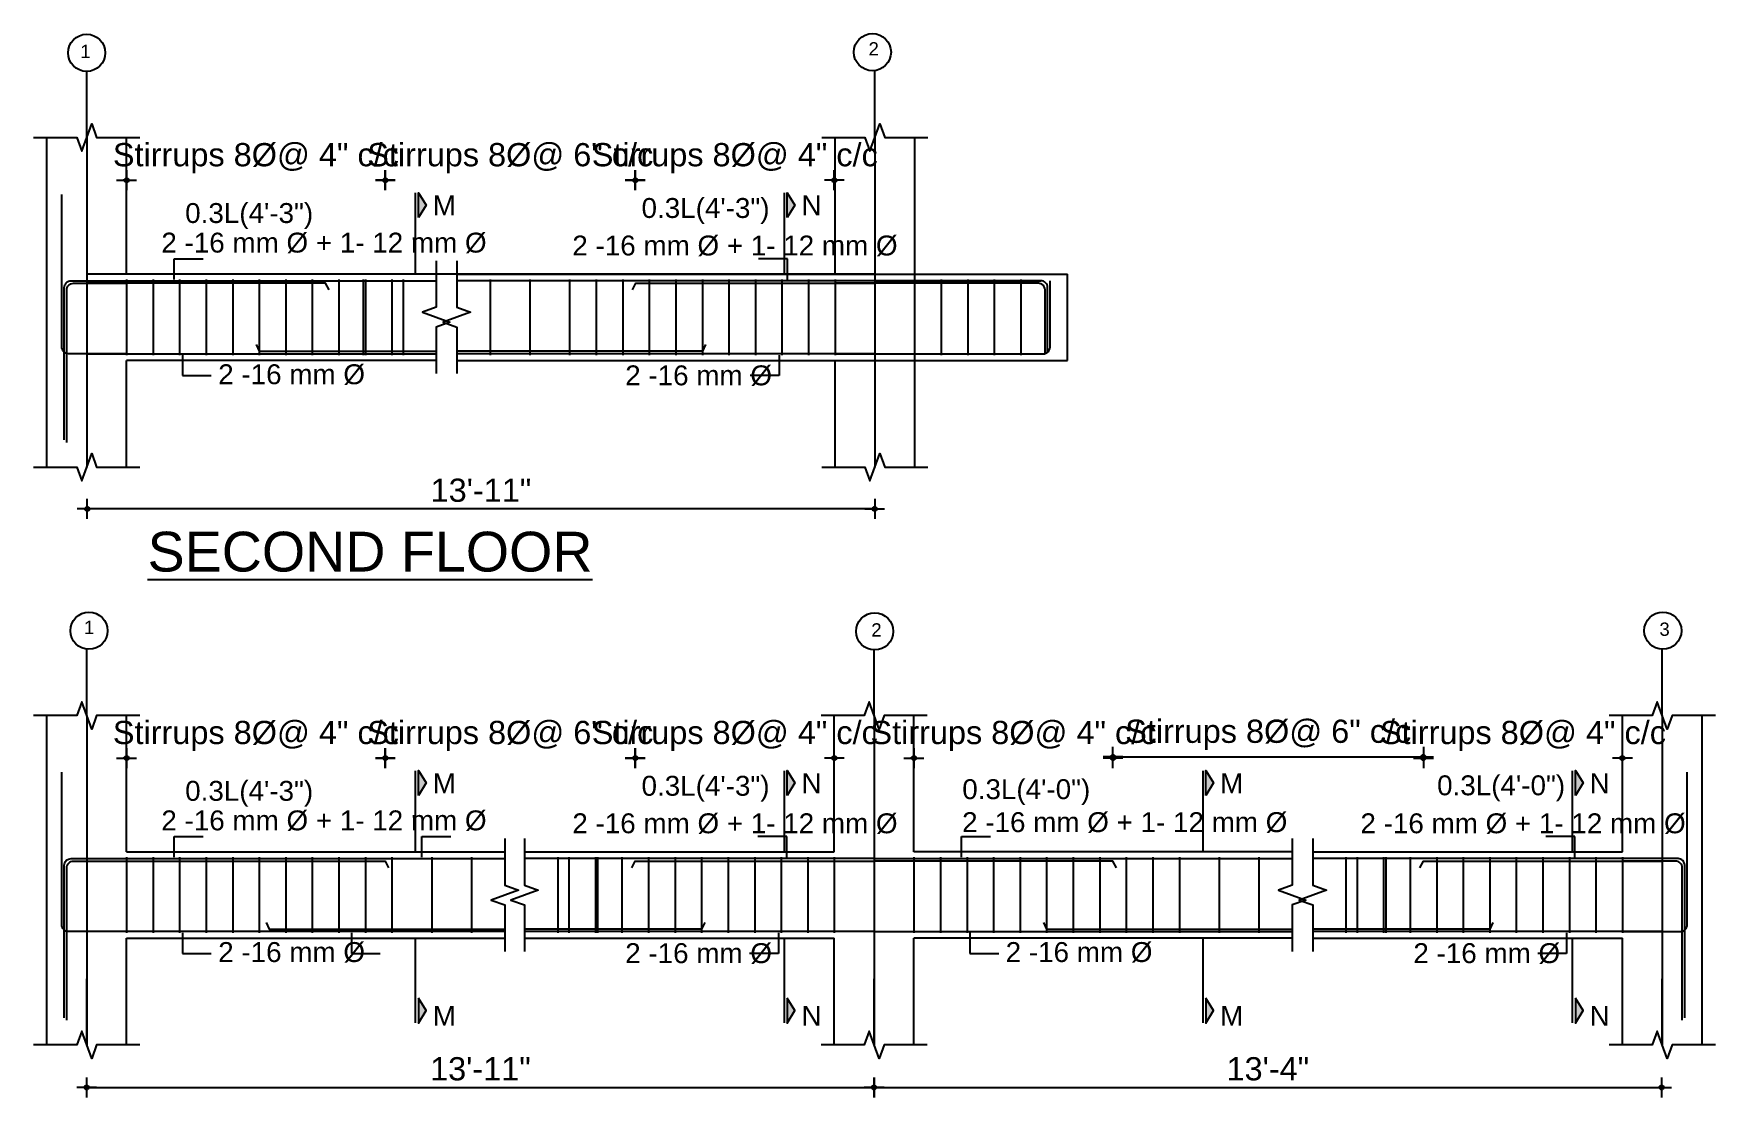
# Model space of a CAD drawing. Header units: inches. Extents: x 10143 to 20474, y -150 to 2442.
# Drawn here: x 14393 to 14900, y 1095 to 1415 of the extents above; entities that cross this region are included whole.
import ezdxf
from ezdxf.enums import TextEntityAlignment as Align

# ---------------------------------------------------------------- set-up
doc = ezdxf.new("R2010")
doc.units = ezdxf.units.IN
doc.header["$LTSCALE"] = 0.5
doc.header["$MEASUREMENT"] = 0
doc.header["$PDMODE"] = 66
doc.layers.add('DIMENSION', color=5, linetype='Continuous')
doc.layers.add('Toilet', color=7, linetype='Continuous', lineweight=25)
doc.styles.add('1.8', font='times.ttf', dxfattribs={"width": 0.8, "height": 6})
doc.styles.add('style1', font='arial.ttf', dxfattribs={"height": 7})
doc.dimstyles.new('1.4', dxfattribs={"dimscale": 0, "dimtxt": 6, "dimasz": 0.5, "dimexe": 2, "dimexo": 9, "dimgap": 2, "dimtad": 1, "dimdec": 0, "dimlfac": 0.5, "dimzin": 3, "dimdsep": 46, "dimlunit": 4, "dimtxsty": '1.8', "dimblk": 'DIM', "dimcen": 3, "dimdle": 3, "dimse1": 1, "dimse2": 1, "dimclrd": 256, "dimclre": 256, "dimclrt": 7, "dimadec": 1, "dimazin": 2, "dimtfac": 1, "dimtdec": 0, "dimtix": 1, "dimtofl": 0, "dimtmove": 2, "dimatfit": 3, "dimldrblk": 'ARW', "dimfxl": 2, "dimfrac": 2, "dimtolj": 2, "dimtzin": 0, "dimarcsym": 0})

# ---------------------------------------------------------------- blocks, each defined once
blk = doc.blocks.new('ARW')
at = {"layer": 'DIMENSION'}
blk.add_lwpolyline([(-0.5, 0, 0, 3, 0), (-5.5, 0, 0, 0, 0), (-0.5, 0, 0, 0, 0)], format="xyseb", dxfattribs=at)
blk = doc.blocks.new('DIM')
at = {"layer": 'DIMENSION'}
h = blk.add_hatch(color=256, dxfattribs=at)
h.paths.add_polyline_path([(0, 1.3), (0, 0), (1.3, 0, 0.414214)])
h.paths.add_polyline_path([(1.3, 0), (0, 0), (0, -1.3, 0.414214)])
h.paths.add_polyline_path([(0, 0), (-1.3, 0, 0.414214), (0, -1.3)])
h.paths.add_polyline_path([(0, 1.3, 0.414214), (-1.3, 0), (0, 0)])
for p, q in [((-6, 0), (6, 0)), ((0, 6), (0, -6))]:
    blk.add_line(p, q, dxfattribs=at)
blk.add_circle((0, 0), 1.28, dxfattribs=at)
blk = doc.blocks.new('*D2567')
at = {"lineweight": -2, "transparency": 16777216}
blk.add_line((14645.86, 1272.16), (14409.51, 1272.16), dxfattribs=at)
at = {"layer": 'Defpoints', "color": 0, "transparency": 16777216}
for p in [(14409.01, 1284.97), (14646.36, 1284.97), (14409.01, 1272.16)]:
    blk.add_point(p, dxfattribs=at)
at = {"lineweight": -2, "transparency": 16777216, "xscale": 0.5, "yscale": 0.5, "zscale": 0.5, "rotation": 180}
blk.add_blockref('DIM', (14409.01, 1272.16), dxfattribs=at)
at = {"lineweight": -2, "transparency": 16777216, "xscale": 0.5, "yscale": 0.5, "zscale": 0.5}
blk.add_blockref('DIM', (14646.36, 1272.16), dxfattribs=at)
at = {"color": 7, "transparency": 16777216, "insert": (14527.68, 1277.74), "char_height": 7, "attachment_point": 5, "style": 'style1'}
blk.add_mtext('\\A2;{\\fArial TUR|b0|i0|c162|p34;13\'-}11{\\fArial TUR|b0|i0|c162|p34;"}', dxfattribs=at)
blk = doc.blocks.new('*D2568')
at = {"lineweight": -2, "transparency": 16777216}
for p, q in [((14420.34, 1197.03), (14419.84, 1197.03)), ((14499.34, 1197.03), (14499.84, 1197.03))]:
    blk.add_line(p, q, dxfattribs=at)
at = {"layer": 'Defpoints', "color": 0, "transparency": 16777216}
for p in [(14498.84, 1197.03), (14420.84, 1185.06), (14498.84, 1180.49)]:
    blk.add_point(p, dxfattribs=at)
at = {"lineweight": -2, "transparency": 16777216, "xscale": 0.5, "yscale": 0.5, "zscale": 0.5}
blk.add_blockref('DIM', (14420.84, 1197.03), dxfattribs=at)
at = {"lineweight": -2, "transparency": 16777216, "xscale": 0.5, "yscale": 0.5, "zscale": 0.5, "rotation": 180}
blk.add_blockref('DIM', (14498.84, 1197.03), dxfattribs=at)
at = {"color": 7, "transparency": 16777216, "insert": (14459.84, 1203.69), "char_height": 7, "attachment_point": 5, "style": 'style1'}
blk.add_mtext('\\A2;Stirrups 8%%C@ 4" c/c', dxfattribs=at)
blk = doc.blocks.new('*D2569')
at = {"lineweight": -2, "transparency": 16777216}
for p, q in [((14498.34, 1197.03), (14497.84, 1197.03)), ((14574.69, 1197.03), (14575.19, 1197.03))]:
    blk.add_line(p, q, dxfattribs=at)
at = {"layer": 'Defpoints', "color": 0, "transparency": 16777216}
for p in [(14574.19, 1197.03), (14498.84, 1180.49), (14574.19, 1165.98)]:
    blk.add_point(p, dxfattribs=at)
at = {"lineweight": -2, "transparency": 16777216, "xscale": 0.5, "yscale": 0.5, "zscale": 0.5}
blk.add_blockref('DIM', (14498.84, 1197.03), dxfattribs=at)
at = {"lineweight": -2, "transparency": 16777216, "xscale": 0.5, "yscale": 0.5, "zscale": 0.5, "rotation": 180}
blk.add_blockref('DIM', (14574.19, 1197.03), dxfattribs=at)
at = {"color": 7, "transparency": 16777216, "insert": (14536.52, 1203.69), "char_height": 7, "attachment_point": 5, "style": 'style1'}
blk.add_mtext('\\A2;Stirrups 8%%C@ 6" c/c', dxfattribs=at)
blk = doc.blocks.new('*D2570')
at = {"lineweight": -2, "transparency": 16777216}
for p, q in [((14573.69, 1197.03), (14573.19, 1197.03)), ((14634.69, 1197.03), (14635.19, 1197.03))]:
    blk.add_line(p, q, dxfattribs=at)
at = {"layer": 'Defpoints', "color": 0, "transparency": 16777216}
for p in [(14634.19, 1197.03), (14634.19, 1183.49), (14574.19, 1165.98)]:
    blk.add_point(p, dxfattribs=at)
at = {"lineweight": -2, "transparency": 16777216, "xscale": 0.5, "yscale": 0.5, "zscale": 0.5}
blk.add_blockref('DIM', (14574.19, 1197.03), dxfattribs=at)
at = {"lineweight": -2, "transparency": 16777216, "xscale": 0.5, "yscale": 0.5, "zscale": 0.5, "rotation": 180}
blk.add_blockref('DIM', (14634.19, 1197.03), dxfattribs=at)
at = {"color": 7, "transparency": 16777216, "insert": (14604.19, 1203.69), "char_height": 7, "attachment_point": 5, "style": 'style1'}
blk.add_mtext('\\A2;Stirrups 8%%C@ 4" c/c', dxfattribs=at)
blk = doc.blocks.new('*D2571')
at = {"lineweight": -2, "transparency": 16777216}
for p, q in [((14657.69, 1197.03), (14657.19, 1197.03)), ((14718.69, 1197.03), (14719.19, 1197.03))]:
    blk.add_line(p, q, dxfattribs=at)
at = {"layer": 'Defpoints', "color": 0, "transparency": 16777216}
for p in [(14658.19, 1197.03), (14658.19, 1183.49), (14718.19, 1165.98)]:
    blk.add_point(p, dxfattribs=at)
at = {"lineweight": -2, "transparency": 16777216, "xscale": 0.5, "yscale": 0.5, "zscale": 0.5}
blk.add_blockref('DIM', (14658.19, 1197.03), dxfattribs=at)
at = {"lineweight": -2, "transparency": 16777216, "xscale": 0.5, "yscale": 0.5, "zscale": 0.5, "rotation": 180}
blk.add_blockref('DIM', (14718.19, 1197.03), dxfattribs=at)
at = {"color": 7, "transparency": 16777216, "insert": (14688.19, 1203.69), "char_height": 7, "attachment_point": 5, "style": 'style1'}
blk.add_mtext('\\A2;Stirrups 8%%C@ 4" c/c', dxfattribs=at)
blk = doc.blocks.new('*D2572')
at = {"lineweight": -2, "transparency": 16777216}
for p, q in [((14811.26, 1197.03), (14810.76, 1197.03)), ((14872.26, 1197.03), (14872.76, 1197.03))]:
    blk.add_line(p, q, dxfattribs=at)
at = {"layer": 'Defpoints', "color": 0, "transparency": 16777216}
for p in [(14871.76, 1197.03), (14871.76, 1183.49), (14811.76, 1165.98)]:
    blk.add_point(p, dxfattribs=at)
at = {"lineweight": -2, "transparency": 16777216, "xscale": 0.5, "yscale": 0.5, "zscale": 0.5}
blk.add_blockref('DIM', (14811.76, 1197.03), dxfattribs=at)
at = {"lineweight": -2, "transparency": 16777216, "xscale": 0.5, "yscale": 0.5, "zscale": 0.5, "rotation": 180}
blk.add_blockref('DIM', (14871.76, 1197.03), dxfattribs=at)
at = {"color": 7, "transparency": 16777216, "insert": (14841.76, 1203.69), "char_height": 7, "attachment_point": 5, "style": 'style1'}
blk.add_mtext('\\A2;Stirrups 8%%C@ 4" c/c', dxfattribs=at)
blk = doc.blocks.new('*D2582')
at = {"lineweight": -2, "transparency": 16777216}
blk.add_line((14718.69, 1197.4), (14811.26, 1197.4), dxfattribs=at)
at = {"layer": 'Defpoints', "color": 0, "transparency": 16777216}
for p in [(14811.76, 1197.4), (14718.19, 1165.98), (14811.76, 1165.98)]:
    blk.add_point(p, dxfattribs=at)
at = {"lineweight": -2, "transparency": 16777216, "xscale": 0.5, "yscale": 0.5, "zscale": 0.5, "rotation": 180}
blk.add_blockref('DIM', (14718.19, 1197.4), dxfattribs=at)
at = {"lineweight": -2, "transparency": 16777216, "xscale": 0.5, "yscale": 0.5, "zscale": 0.5}
blk.add_blockref('DIM', (14811.76, 1197.4), dxfattribs=at)
at = {"color": 7, "transparency": 16777216, "insert": (14764.98, 1204.06), "char_height": 7, "attachment_point": 5, "style": 'style1'}
blk.add_mtext('\\A2;Stirrups 8%%C@ 6" c/c', dxfattribs=at)
blk = doc.blocks.new('*D2573')
at = {"lineweight": -2, "transparency": 16777216}
blk.add_line((14409.34, 1097.73), (14645.69, 1097.73), dxfattribs=at)
at = {"layer": 'Defpoints', "color": 0, "transparency": 16777216}
for p in [(14408.84, 1110.54), (14646.19, 1110.54), (14646.19, 1097.73)]:
    blk.add_point(p, dxfattribs=at)
at = {"lineweight": -2, "transparency": 16777216, "xscale": 0.5, "yscale": 0.5, "zscale": 0.5, "rotation": 180}
blk.add_blockref('DIM', (14408.84, 1097.73), dxfattribs=at)
at = {"lineweight": -2, "transparency": 16777216, "xscale": 0.5, "yscale": 0.5, "zscale": 0.5}
blk.add_blockref('DIM', (14646.19, 1097.73), dxfattribs=at)
at = {"color": 7, "transparency": 16777216, "insert": (14527.52, 1103.3), "char_height": 7, "attachment_point": 5, "style": 'style1'}
blk.add_mtext('\\A2;{\\fArial TUR|b0|i0|c162|p34;13\'-}11{\\fArial TUR|b0|i0|c162|p34;"}', dxfattribs=at)
blk = doc.blocks.new('*D2574')
at = {"lineweight": -2, "transparency": 16777216}
blk.add_line((14646.69, 1097.73), (14883.05, 1097.73), dxfattribs=at)
at = {"layer": 'Defpoints', "color": 0, "transparency": 16777216}
for p in [(14646.19, 1110.54), (14883.55, 1110.54), (14883.55, 1097.73)]:
    blk.add_point(p, dxfattribs=at)
at = {"lineweight": -2, "transparency": 16777216, "xscale": 0.5, "yscale": 0.5, "zscale": 0.5, "rotation": 180}
blk.add_blockref('DIM', (14646.19, 1097.73), dxfattribs=at)
at = {"lineweight": -2, "transparency": 16777216, "xscale": 0.5, "yscale": 0.5, "zscale": 0.5}
blk.add_blockref('DIM', (14883.55, 1097.73), dxfattribs=at)
at = {"color": 7, "transparency": 16777216, "insert": (14764.87, 1103.3), "char_height": 7, "attachment_point": 5, "style": 'style1'}
blk.add_mtext('\\A2;{\\fArial TUR|b0|i0|c162|p34;1}3{\\fArial TUR|b0|i0|c162|p34;\'-}4{\\fArial TUR|b0|i0|c162|p34;"}', dxfattribs=at)
blk = doc.blocks.new('*D2564')
at = {"lineweight": -2, "transparency": 16777216}
for p, q in [((14420.34, 1371.24), (14419.84, 1371.24)), ((14499.34, 1371.24), (14499.84, 1371.24))]:
    blk.add_line(p, q, dxfattribs=at)
at = {"layer": 'Defpoints', "color": 0, "transparency": 16777216}
for p in [(14498.84, 1371.24), (14420.84, 1359.27), (14498.84, 1354.7)]:
    blk.add_point(p, dxfattribs=at)
at = {"lineweight": -2, "transparency": 16777216, "xscale": 0.5, "yscale": 0.5, "zscale": 0.5}
blk.add_blockref('DIM', (14420.84, 1371.24), dxfattribs=at)
at = {"lineweight": -2, "transparency": 16777216, "xscale": 0.5, "yscale": 0.5, "zscale": 0.5, "rotation": 180}
blk.add_blockref('DIM', (14498.84, 1371.24), dxfattribs=at)
at = {"color": 7, "transparency": 16777216, "insert": (14459.84, 1377.9), "char_height": 7, "attachment_point": 5, "style": 'style1'}
blk.add_mtext('\\A2;Stirrups 8%%C@ 4" c/c', dxfattribs=at)
blk = doc.blocks.new('*D2565')
at = {"lineweight": -2, "transparency": 16777216}
for p, q in [((14498.34, 1371.24), (14497.84, 1371.24)), ((14574.69, 1371.24), (14575.19, 1371.24))]:
    blk.add_line(p, q, dxfattribs=at)
at = {"layer": 'Defpoints', "color": 0, "transparency": 16777216}
for p in [(14574.19, 1371.24), (14498.84, 1354.7), (14574.19, 1340.19)]:
    blk.add_point(p, dxfattribs=at)
at = {"lineweight": -2, "transparency": 16777216, "xscale": 0.5, "yscale": 0.5, "zscale": 0.5}
blk.add_blockref('DIM', (14498.84, 1371.24), dxfattribs=at)
at = {"lineweight": -2, "transparency": 16777216, "xscale": 0.5, "yscale": 0.5, "zscale": 0.5, "rotation": 180}
blk.add_blockref('DIM', (14574.19, 1371.24), dxfattribs=at)
at = {"color": 7, "transparency": 16777216, "insert": (14536.52, 1377.9), "char_height": 7, "attachment_point": 5, "style": 'style1'}
blk.add_mtext('\\A2;Stirrups 8%%C@ 6" c/c', dxfattribs=at)
blk = doc.blocks.new('*D2566')
at = {"lineweight": -2, "transparency": 16777216}
for p, q in [((14573.69, 1371.24), (14573.19, 1371.24)), ((14634.69, 1371.24), (14635.19, 1371.24))]:
    blk.add_line(p, q, dxfattribs=at)
at = {"layer": 'Defpoints', "color": 0, "transparency": 16777216}
for p in [(14634.19, 1371.24), (14634.19, 1357.7), (14574.19, 1340.19)]:
    blk.add_point(p, dxfattribs=at)
at = {"lineweight": -2, "transparency": 16777216, "xscale": 0.5, "yscale": 0.5, "zscale": 0.5}
blk.add_blockref('DIM', (14574.19, 1371.24), dxfattribs=at)
at = {"lineweight": -2, "transparency": 16777216, "xscale": 0.5, "yscale": 0.5, "zscale": 0.5, "rotation": 180}
blk.add_blockref('DIM', (14634.19, 1371.24), dxfattribs=at)
at = {"color": 7, "transparency": 16777216, "insert": (14604.19, 1377.9), "char_height": 7, "attachment_point": 5, "style": 'style1'}
blk.add_mtext('\\A2;Stirrups 8%%C@ 4" c/c', dxfattribs=at)

msp = doc.modelspace()

# ---------------------------------------------------------------- hatches: boundary and pattern name
for points in [[(14508.83, 1367.48), (14508.83, 1359.98), (14511.14, 1363.73)], [(14619.99, 1367.48), (14619.99, 1359.98), (14622.3, 1363.73)], [(14508.83, 1193.28), (14508.83, 1185.77), (14511.14, 1189.52)], [(14619.99, 1193.28), (14619.99, 1185.77), (14622.3, 1189.52)], [(14746.18, 1193.28), (14746.18, 1185.77), (14748.49, 1189.52)], [(14857.56, 1193.28), (14857.56, 1185.77), (14859.87, 1189.52)], [(14508.83, 1117.14), (14508.83, 1124.64), (14511.14, 1120.89)], [(14619.99, 1117.14), (14619.99, 1124.64), (14622.3, 1120.89)], [(14746.18, 1117.14), (14746.18, 1124.64), (14748.49, 1120.89)], [(14857.56, 1117.14), (14857.56, 1124.64), (14859.87, 1120.89)]]:
    msp.add_hatch(color=256).paths.add_polyline_path(points)

# ---------------------------------------------------------------- linework, layer by layer
for p, q in [((14408.84, 1384.1), (14408.84, 1404.06)), ((14646.41, 1384.1), (14646.41, 1404.06)), ((14396.84, 1340.19), (14396.84, 1384.1)), ((14408.84, 1384.1), (14408.84, 1284.75)), ((14420.84, 1342.94), (14420.84, 1384.1)), ((14634.41, 1342.94), (14634.41, 1384.1)), ((14646.41, 1384.1), (14646.41, 1284.75)), ((14658.41, 1284.75), (14658.41, 1384.1)), ((14507.97, 1342.94), (14507.97, 1367.44)), ((14619.14, 1342.94), (14619.14, 1367.44)), ((14396.84, 1284.75), (14396.84, 1340.19)), ((14408.84, 1340.94), (14514.19, 1340.94)), ((14514.19, 1342.94), (14420.84, 1342.94)), ((14420.84, 1341.34), (14420.84, 1318.54)), ((14428.84, 1341.34), (14428.84, 1318.54)), ((14436.84, 1341.34), (14436.84, 1318.54)), ((14444.84, 1341.34), (14444.84, 1318.54)), ((14452.84, 1341.34), (14452.84, 1318.54)), ((14460.84, 1341.34), (14460.84, 1318.54)), ((14468.84, 1341.34), (14468.84, 1318.54)), ((14476.84, 1341.34), (14476.84, 1318.54)), ((14484.84, 1341.34), (14484.84, 1318.54)), ((14492.19, 1341.34), (14492.19, 1318.54)), ((14492.84, 1341.34), (14492.84, 1318.54)), ((14500.84, 1341.34), (14500.84, 1318.54)), ((14504.19, 1341.34), (14504.19, 1318.54)), ((14520.41, 1342.94), (14704.46, 1342.94)), ((14646.41, 1340.94), (14520.41, 1340.94)), ((14530.41, 1341.34), (14530.41, 1318.54)), ((14542.41, 1341.34), (14542.41, 1318.54)), ((14554.41, 1341.34), (14554.41, 1318.54)), ((14562.41, 1341.34), (14562.41, 1318.54)), ((14570.41, 1341.34), (14570.41, 1318.54)), ((14578.41, 1341.34), (14578.41, 1318.54)), ((14586.41, 1341.34), (14586.41, 1318.54)), ((14594.41, 1341.34), (14594.41, 1318.54)), ((14602.41, 1341.34), (14602.41, 1318.54)), ((14610.41, 1341.34), (14610.41, 1318.54)), ((14618.41, 1341.34), (14618.41, 1318.54)), ((14626.41, 1341.34), (14626.41, 1318.54)), ((14634.41, 1341.34), (14634.41, 1318.54)), ((14646.41, 1340.94), (14696.44, 1340.94)), ((14666.41, 1341.34), (14666.41, 1318.54)), ((14674.41, 1341.34), (14674.41, 1318.54)), ((14682.41, 1341.34), (14682.41, 1318.54)), ((14690.41, 1341.34), (14690.41, 1318.54)), ((14408.84, 1318.94), (14514.19, 1318.94)), ((14646.41, 1318.94), (14520.41, 1318.94)), ((14646.41, 1318.94), (14697.71, 1318.94)), ((14514.19, 1316.94), (14420.84, 1316.94)), ((14420.84, 1284.75), (14420.84, 1316.94)), ((14520.41, 1316.94), (14704.46, 1316.94)), ((14634.41, 1284.75), (14634.41, 1316.94)), ((14408.84, 1209.89), (14408.84, 1229.85)), ((14646.19, 1209.89), (14646.19, 1229.85)), ((14883.76, 1209.89), (14883.76, 1229.85)), ((14396.84, 1142.73), (14396.84, 1209.89)), ((14408.84, 1209.89), (14408.84, 1110.54)), ((14420.84, 1168.73), (14420.84, 1209.89)), ((14634.19, 1168.73), (14634.19, 1209.89)), ((14646.19, 1209.89), (14646.19, 1110.54)), ((14658.19, 1168.73), (14658.19, 1209.89)), ((14871.76, 1168.73), (14871.76, 1209.89)), ((14883.76, 1209.89), (14883.76, 1110.54)), ((14895.76, 1165.98), (14895.76, 1209.89)), ((14507.97, 1168.73), (14507.97, 1193.23)), ((14619.14, 1168.73), (14619.14, 1193.23)), ((14745.33, 1168.73), (14745.33, 1193.23)), ((14856.7, 1168.73), (14856.7, 1193.23)), ((14420.84, 1168.73), (14534.84, 1168.73)), ((14420.84, 1167.13), (14420.84, 1144.33)), ((14428.84, 1167.13), (14428.84, 1144.33)), ((14436.84, 1167.13), (14436.84, 1144.33)), ((14444.84, 1167.13), (14444.84, 1144.33)), ((14452.84, 1167.13), (14452.84, 1144.33)), ((14460.84, 1167.13), (14460.84, 1144.33)), ((14468.84, 1167.13), (14468.84, 1144.33)), ((14476.84, 1167.13), (14476.84, 1144.33)), ((14484.84, 1167.13), (14484.84, 1144.33)), ((14492.84, 1167.13), (14492.84, 1144.33)), ((14500.84, 1167.13), (14500.84, 1144.33)), ((14512.84, 1167.13), (14512.84, 1144.33)), ((14524.84, 1167.13), (14524.84, 1144.33)), ((14540.84, 1168.73), (14634.19, 1168.73)), ((14646.19, 1166.73), (14540.84, 1166.73)), ((14550.84, 1167.13), (14550.84, 1144.33)), ((14554.19, 1167.13), (14554.19, 1144.33)), ((14562.19, 1167.13), (14562.19, 1144.33)), ((14562.84, 1167.13), (14562.84, 1144.33)), ((14570.19, 1167.13), (14570.19, 1144.33)), ((14578.19, 1167.13), (14578.19, 1144.33)), ((14586.19, 1167.13), (14586.19, 1144.33)), ((14594.19, 1167.13), (14594.19, 1144.33)), ((14602.19, 1167.13), (14602.19, 1144.33)), ((14610.19, 1167.13), (14610.19, 1144.33)), ((14618.19, 1167.13), (14618.19, 1144.33)), ((14626.19, 1167.13), (14626.19, 1144.33)), ((14634.19, 1167.13), (14634.19, 1144.33)), ((14646.19, 1166.73), (14772.19, 1166.73)), ((14772.19, 1168.73), (14658.19, 1168.73)), ((14658.19, 1167.13), (14658.19, 1144.33)), ((14666.19, 1167.13), (14666.19, 1144.33)), ((14674.19, 1167.13), (14674.19, 1144.33)), ((14682.19, 1167.13), (14682.19, 1144.33)), ((14690.19, 1167.13), (14690.19, 1144.33)), ((14698.19, 1167.13), (14698.19, 1144.33)), ((14706.19, 1167.13), (14706.19, 1144.33)), ((14714.19, 1167.13), (14714.19, 1144.33)), ((14722.19, 1167.13), (14722.19, 1144.33)), ((14730.19, 1167.13), (14730.19, 1144.33)), ((14738.19, 1167.13), (14738.19, 1144.33)), ((14750.19, 1167.13), (14750.19, 1144.33)), ((14762.19, 1167.13), (14762.19, 1144.33)), ((14778.41, 1168.73), (14871.76, 1168.73)), ((14883.76, 1166.73), (14778.41, 1166.73)), ((14788.41, 1167.13), (14788.41, 1144.33)), ((14791.76, 1167.13), (14791.76, 1144.33)), ((14799.76, 1167.13), (14799.76, 1144.33)), ((14800.41, 1167.13), (14800.41, 1144.33)), ((14807.76, 1167.13), (14807.76, 1144.33)), ((14815.76, 1167.13), (14815.76, 1144.33)), ((14823.76, 1167.13), (14823.76, 1144.33)), ((14831.76, 1167.13), (14831.76, 1144.33)), ((14839.76, 1167.13), (14839.76, 1144.33)), ((14847.76, 1167.13), (14847.76, 1144.33)), ((14855.76, 1167.13), (14855.76, 1144.33)), ((14863.76, 1167.13), (14863.76, 1144.33)), ((14871.76, 1167.13), (14871.76, 1144.33)), ((14895.76, 1110.54), (14895.76, 1165.98)), ((14396.84, 1110.54), (14396.84, 1142.73)), ((14420.84, 1110.54), (14420.84, 1142.73)), ((14420.84, 1142.73), (14534.84, 1142.73)), ((14507.97, 1117.19), (14507.97, 1142.73)), ((14646.19, 1144.73), (14540.84, 1144.73)), ((14540.84, 1142.73), (14634.19, 1142.73)), ((14619.14, 1117.19), (14619.14, 1142.73)), ((14634.19, 1110.54), (14634.19, 1142.73)), ((14646.19, 1144.73), (14772.19, 1144.73)), ((14772.19, 1142.73), (14658.19, 1142.73)), ((14658.19, 1110.54), (14658.19, 1142.73)), ((14745.33, 1117.19), (14745.33, 1142.73)), ((14883.76, 1144.73), (14778.41, 1144.73)), ((14778.41, 1142.73), (14871.76, 1142.73)), ((14856.7, 1117.19), (14856.7, 1142.73)), ((14871.76, 1110.54), (14871.76, 1142.73)), ((14408.84, 1110.54), (14408.84, 1130.49)), ((14646.19, 1110.54), (14646.19, 1130.49)), ((14883.76, 1110.54), (14883.76, 1130.49))]:
    msp.add_line(p, q)
for points in [[(14392.84, 1384.1), (14405.84, 1384.1), (14407.34, 1379.98), (14410.34, 1388.22), (14411.84, 1384.1), (14424.84, 1384.1)], [(14630.41, 1384.1), (14643.41, 1384.1), (14644.91, 1379.98), (14647.91, 1388.22), (14649.41, 1384.1), (14662.41, 1384.1)], [(14508.83, 1359.98), (14508.83, 1367.48), (14511.14, 1363.73), (14508.83, 1359.98)], [(14619.99, 1359.98), (14619.99, 1367.48), (14622.3, 1363.73), (14619.99, 1359.98)], [(14514.19, 1346.94), (14514.19, 1332.94), (14510.07, 1331.44), (14518.32, 1328.44), (14514.19, 1326.94), (14514.19, 1312.94)], [(14514.19, 1346.94), (14514.19, 1332.94), (14510.07, 1331.44), (14518.32, 1328.44), (14514.19, 1326.94), (14514.19, 1312.94)], [(14520.41, 1346.94), (14520.41, 1332.94), (14524.53, 1331.44), (14516.29, 1328.44), (14520.41, 1326.94), (14520.41, 1312.94)], [(14520.41, 1346.94), (14520.41, 1332.94), (14524.53, 1331.44), (14516.29, 1328.44), (14520.41, 1326.94), (14520.41, 1312.94)], [(14481.89, 1338.19), (14480.84, 1340.19), (14408.84, 1340.19)], [(14573.37, 1338.19), (14574.41, 1340.19), (14646.41, 1340.19)], [(14695.69, 1340.19), (14646.41, 1340.19)], [(14459.89, 1321.69), (14460.84, 1319.69), (14514.19, 1319.69)], [(14595.36, 1321.69), (14594.41, 1319.69), (14520.41, 1319.69)], [(14392.84, 1284.75), (14405.84, 1284.75), (14407.34, 1280.63), (14410.34, 1288.87), (14411.84, 1284.75), (14424.84, 1284.75)], [(14630.41, 1284.75), (14643.41, 1284.75), (14644.91, 1280.63), (14647.91, 1288.87), (14649.41, 1284.75), (14662.41, 1284.75)], [(14424.84, 1209.89), (14411.84, 1209.89), (14410.34, 1205.77), (14407.34, 1214.02), (14405.84, 1209.89), (14392.84, 1209.89)], [(14662.19, 1209.89), (14649.19, 1209.89), (14647.69, 1205.77), (14644.69, 1214.02), (14643.19, 1209.89), (14630.19, 1209.89)], [(14899.76, 1209.89), (14886.76, 1209.89), (14885.26, 1205.77), (14882.26, 1214.02), (14880.76, 1209.89), (14867.76, 1209.89)], [(14508.83, 1185.77), (14508.83, 1193.28), (14511.14, 1189.52), (14508.83, 1185.77)], [(14619.99, 1185.77), (14619.99, 1193.28), (14622.3, 1189.52), (14619.99, 1185.77)], [(14746.18, 1185.77), (14746.18, 1193.28), (14748.49, 1189.52), (14746.18, 1185.77)], [(14857.56, 1185.77), (14857.56, 1193.28), (14859.87, 1189.52), (14857.56, 1185.77)], [(14534.84, 1172.73), (14534.84, 1158.73), (14538.96, 1157.23), (14530.72, 1154.23), (14534.84, 1152.73), (14534.84, 1138.73)], [(14534.84, 1172.73), (14534.84, 1158.73), (14538.96, 1157.23), (14530.72, 1154.23), (14534.84, 1152.73), (14534.84, 1138.73)], [(14540.84, 1172.73), (14540.84, 1158.73), (14544.96, 1157.23), (14536.72, 1154.23), (14540.84, 1152.73), (14540.84, 1138.73)], [(14540.84, 1172.73), (14540.84, 1158.73), (14544.96, 1157.23), (14536.72, 1154.23), (14540.84, 1152.73), (14540.84, 1138.73)], [(14772.19, 1172.73), (14772.19, 1158.73), (14768.07, 1157.23), (14776.32, 1154.23), (14772.19, 1152.73), (14772.19, 1138.73)], [(14772.19, 1172.73), (14772.19, 1158.73), (14768.07, 1157.23), (14776.32, 1154.23), (14772.19, 1152.73), (14772.19, 1138.73)], [(14778.41, 1172.73), (14778.41, 1158.73), (14782.53, 1157.23), (14774.29, 1154.23), (14778.41, 1152.73), (14778.41, 1138.73)], [(14778.41, 1172.73), (14778.41, 1158.73), (14782.53, 1157.23), (14774.29, 1154.23), (14778.41, 1152.73), (14778.41, 1138.73)], [(14408.84, 1166.73), (14534.84, 1166.73)], [(14408.84, 1165.98), (14498.84, 1165.98), (14499.8, 1163.98)], [(14573.15, 1163.98), (14574.19, 1165.98), (14646.19, 1165.98)], [(14719.24, 1163.98), (14718.19, 1165.98), (14646.19, 1165.98)], [(14810.72, 1163.98), (14811.76, 1165.98), (14883.76, 1165.98)], [(14462.89, 1147.48), (14463.84, 1145.48), (14534.84, 1145.48)], [(14595.15, 1147.48), (14594.19, 1145.48), (14540.84, 1145.48)], [(14697.24, 1147.48), (14698.19, 1145.48), (14772.19, 1145.48)], [(14832.72, 1147.48), (14831.76, 1145.48), (14778.41, 1145.48)], [(14534.84, 1144.73), (14408.84, 1144.73)], [(14508.83, 1124.64), (14508.83, 1117.14), (14511.14, 1120.89), (14508.83, 1124.64)], [(14619.99, 1124.64), (14619.99, 1117.14), (14622.3, 1120.89), (14619.99, 1124.64)], [(14746.18, 1124.64), (14746.18, 1117.14), (14748.49, 1120.89), (14746.18, 1124.64)], [(14857.56, 1124.64), (14857.56, 1117.14), (14859.87, 1120.89), (14857.56, 1124.64)], [(14424.84, 1110.54), (14411.84, 1110.54), (14410.34, 1106.42), (14407.34, 1114.66), (14405.84, 1110.54), (14392.84, 1110.54)], [(14662.19, 1110.54), (14649.19, 1110.54), (14647.69, 1106.42), (14644.69, 1114.66), (14643.19, 1110.54), (14630.19, 1110.54)], [(14899.76, 1110.54), (14886.76, 1110.54), (14885.26, 1106.42), (14882.26, 1114.66), (14880.76, 1110.54), (14867.76, 1110.54)]]:
    msp.add_lwpolyline(points)
for points in [[(14420.84, 1318.94), (14403.36, 1318.94, -0.414214), (14401.34, 1320.95), (14401.34, 1366.94)], [(14402.09, 1292.94), (14402.09, 1338.92, -0.414214), (14404.11, 1340.94), (14420.84, 1340.94)], [(14402.84, 1292.19), (14402.84, 1338.17, -0.414214), (14404.86, 1340.19), (14420.84, 1340.19)], [(14634.41, 1318.94), (14697.19, 1318.94, 0.414214), (14699.21, 1320.95), (14699.21, 1340.94)], [(14698.46, 1319.38), (14698.46, 1338.92, 0.414214), (14696.44, 1340.94), (14634.41, 1340.94)], [(14697.71, 1318.94), (14697.71, 1338.17, 0.414214), (14695.69, 1340.19), (14634.41, 1340.19)], [(14420.84, 1144.73), (14403.36, 1144.73, -0.414214), (14401.34, 1146.74), (14401.34, 1192.73)], [(14871.76, 1144.73), (14889.25, 1144.73, 0.414214), (14891.26, 1146.74), (14891.26, 1192.73)], [(14402.09, 1118.73), (14402.09, 1164.71, -0.414214), (14404.11, 1166.73), (14420.84, 1166.73)], [(14402.84, 1117.98), (14402.84, 1163.96, -0.414214), (14404.86, 1165.98), (14420.84, 1165.98)], [(14890.51, 1118.73), (14890.51, 1164.71, 0.414214), (14888.5, 1166.73), (14871.76, 1166.73)], [(14889.76, 1117.98), (14889.76, 1163.96, 0.414214), (14887.75, 1165.98), (14871.76, 1165.98)]]:
    msp.add_lwpolyline(points, format="xyb")
for centre in [(14408.84, 1409.66), (14645.68, 1409.86), (14409.52, 1235.42), (14646.36, 1235.22), (14883.93, 1235.44)]:
    msp.add_circle(centre, 5.6)
at = {"layer": 'Toilet'}
for p, q in [((14646.41, 1342.94), (14408.84, 1342.94)), ((14704.46, 1316.94), (14704.46, 1342.94))]:
    msp.add_line(p, q, dxfattribs=at)

# ---------------------------------------------------------------- texts
at = {"style": 'style1'}
for s, height, p in [('1', 4, (14406.89, 1408.11)), ('2', 4, (14644.51, 1408.87)), ('0.3L(4\'-3")', 6, (14438.52, 1358.36)), ('M', 6, (14513.13, 1360.65)), ('0.3L(4\'-3")', 6, (14576.08, 1359.88)), ('N', 6, (14624.3, 1360.65)), ('2 -16 mm %%C + 1- 12 mm %%C', 6, (14431.34, 1349.44)), ('2 -16 mm %%C + 1- 12 mm %%C', 6, (14555.22, 1348.57)), ('2 -16 mm %%C ', 6, (14448.48, 1309.75)), ('2 -16 mm %%C ', 6, (14571.16, 1309.42)), ('1', 4, (14408, 1234.43)), ('2', 4, (14645.34, 1233.67)), ('3', 4, (14882.9, 1233.89)), ('M', 6, (14513.13, 1186.44)), ('0.3L(4\'-3")', 6, (14576.08, 1185.67)), ('N', 6, (14624.3, 1186.44)), ('M', 6, (14750.49, 1186.44)), ('0.3L(4\'-0")', 6, (14815.89, 1185.81)), ('N', 6, (14861.86, 1186.44)), ('0.3L(4\'-3")', 6, (14438.52, 1184.15)), ('0.3L(4\'-0")', 6, (14672.76, 1184.65)), ('2 -16 mm %%C + 1- 12 mm %%C', 6, (14431.34, 1175.24)), ('2 -16 mm %%C + 1- 12 mm %%C', 6, (14555.22, 1174.36)), ('2 -16 mm %%C + 1- 12 mm %%C', 6, (14672.71, 1174.71)), ('2 -16 mm %%C + 1- 12 mm %%C', 6, (14792.78, 1174.36)), ('2 -16 mm %%C ', 6, (14448.48, 1135.54)), ('2 -16 mm %%C ', 6, (14571.16, 1135.21)), ('2 -16 mm %%C ', 6, (14685.84, 1135.54)), ('2 -16 mm %%C ', 6, (14808.73, 1135.21)), ('M', 6, (14513.13, 1116.31)), ('N', 6, (14624.3, 1116.31)), ('M', 6, (14750.49, 1116.31)), ('N', 6, (14861.86, 1116.31))]:
    msp.add_text(s, height=height, dxfattribs=at).set_placement(p)
msp.add_text('%%USECOND FLOOR', height=12, dxfattribs=at).set_placement((14494.24, 1259.27), align=Align.MIDDLE_CENTER)

# ---------------------------------------------------------------- dimensions: what is measured, and where the dimension line sits
for base, p1, p2, text, picture, middle in [((14498.84, 1371.24), (14420.84, 1359.27), (14498.84, 1354.7), 'Stirrups 8%%C@ 4" c/c', '*D2564', (14459.84, 1377.9)), ((14574.19, 1371.24), (14498.84, 1354.7), (14574.19, 1340.19), 'Stirrups 8%%C@ 6" c/c', '*D2565', (14536.52, 1377.9)), ((14634.19, 1371.24), (14574.19, 1340.19), (14634.19, 1357.7), 'Stirrups 8%%C@ 4" c/c', '*D2566', (14604.19, 1377.9)), ((14498.84, 1197.03), (14420.84, 1185.06), (14498.84, 1180.49), 'Stirrups 8%%C@ 4" c/c', '*D2568', (14459.84, 1203.69)), ((14574.19, 1197.03), (14498.84, 1180.49), (14574.19, 1165.98), 'Stirrups 8%%C@ 6" c/c', '*D2569', (14536.52, 1203.69)), ((14634.19, 1197.03), (14574.19, 1165.98), (14634.19, 1183.49), 'Stirrups 8%%C@ 4" c/c', '*D2570', (14604.19, 1203.69)), ((14811.76, 1197.4), (14718.19, 1165.98), (14811.76, 1165.98), 'Stirrups 8%%C@ 6" c/c', '*D2582', (14764.98, 1204.06)), ((14871.76, 1197.03), (14811.76, 1165.98), (14871.76, 1183.49), 'Stirrups 8%%C@ 4" c/c', '*D2572', (14841.76, 1203.69)), ((14646.19, 1097.73), (14408.84, 1110.54), (14646.19, 1110.54), '{\\fArial TUR|b0|i0|c162|p34;13\'-}11{\\fArial TUR|b0|i0|c162|p34;"}', '*D2573', (14527.52, 1103.3)), ((14883.55, 1097.73), (14646.19, 1110.54), (14883.55, 1110.54), '{\\fArial TUR|b0|i0|c162|p34;1}3{\\fArial TUR|b0|i0|c162|p34;\'-}4{\\fArial TUR|b0|i0|c162|p34;"}', '*D2574', (14764.87, 1103.3))]:
    dim = msp.add_linear_dim(base=base, p1=p1, p2=p2, text=text, dimstyle='1.4', override={"dimscale": 1, "dimtxsty": 'style1'})
    dim.commit()
    dim.dimension.update_dxf_attribs({"geometry": picture, "text_midpoint": middle})
for base, p1, p2, text, picture, middle in [((14409.01, 1272.16), (14646.36, 1284.97), (14409.01, 1284.97), '{\\fArial TUR|b0|i0|c162|p34;13\'-}11{\\fArial TUR|b0|i0|c162|p34;"}', '*D2567', (14527.68, 1277.74)), ((14658.19, 1197.03), (14718.19, 1165.98), (14658.19, 1183.49), 'Stirrups 8%%C@ 4" c/c', '*D2571', (14688.19, 1203.69))]:
    dim = msp.add_linear_dim(base=base, p1=p1, p2=p2, angle=180, text=text, dimstyle='1.4', override={"dimscale": 1, "dimtxsty": 'style1'})
    dim.commit()
    dim.dimension.update_dxf_attribs({"geometry": picture, "text_midpoint": middle})

# ---------------------------------------------------------------- leaders
for points in [[(14435.2, 1341.34), (14435.2, 1347.55), (14443.92, 1347.55)], [(14620.05, 1341.34), (14620.05, 1347.55), (14611.33, 1347.55)], [(14437.68, 1318.54), (14437.68, 1312.33), (14446.4, 1312.33)], [(14617.57, 1318.54), (14617.57, 1312.33), (14608.85, 1312.33)], [(14435.2, 1167.13), (14435.2, 1173.34), (14443.92, 1173.34)], [(14509.88, 1167.13), (14509.88, 1173.34), (14518.6, 1173.34)], [(14619.84, 1167.13), (14619.84, 1173.34), (14611.12, 1173.34)], [(14672.55, 1167.13), (14672.55, 1173.34), (14681.27, 1173.34)], [(14857.4, 1167.13), (14857.4, 1173.34), (14848.68, 1173.34)], [(14437.68, 1144.33), (14437.68, 1138.12), (14446.4, 1138.12)], [(14488.61, 1144.33), (14488.61, 1138.12), (14497.33, 1138.12)], [(14617.36, 1144.33), (14617.36, 1138.12), (14608.64, 1138.12)], [(14675.03, 1144.33), (14675.03, 1138.12), (14683.75, 1138.12)], [(14854.92, 1144.33), (14854.92, 1138.12), (14846.2, 1138.12)]]:
    msp.add_leader(points, dimstyle='1.4', override={"dimscale": 1, "dimtxsty": 'style1'})

doc.saveas('drawing.dxf')
